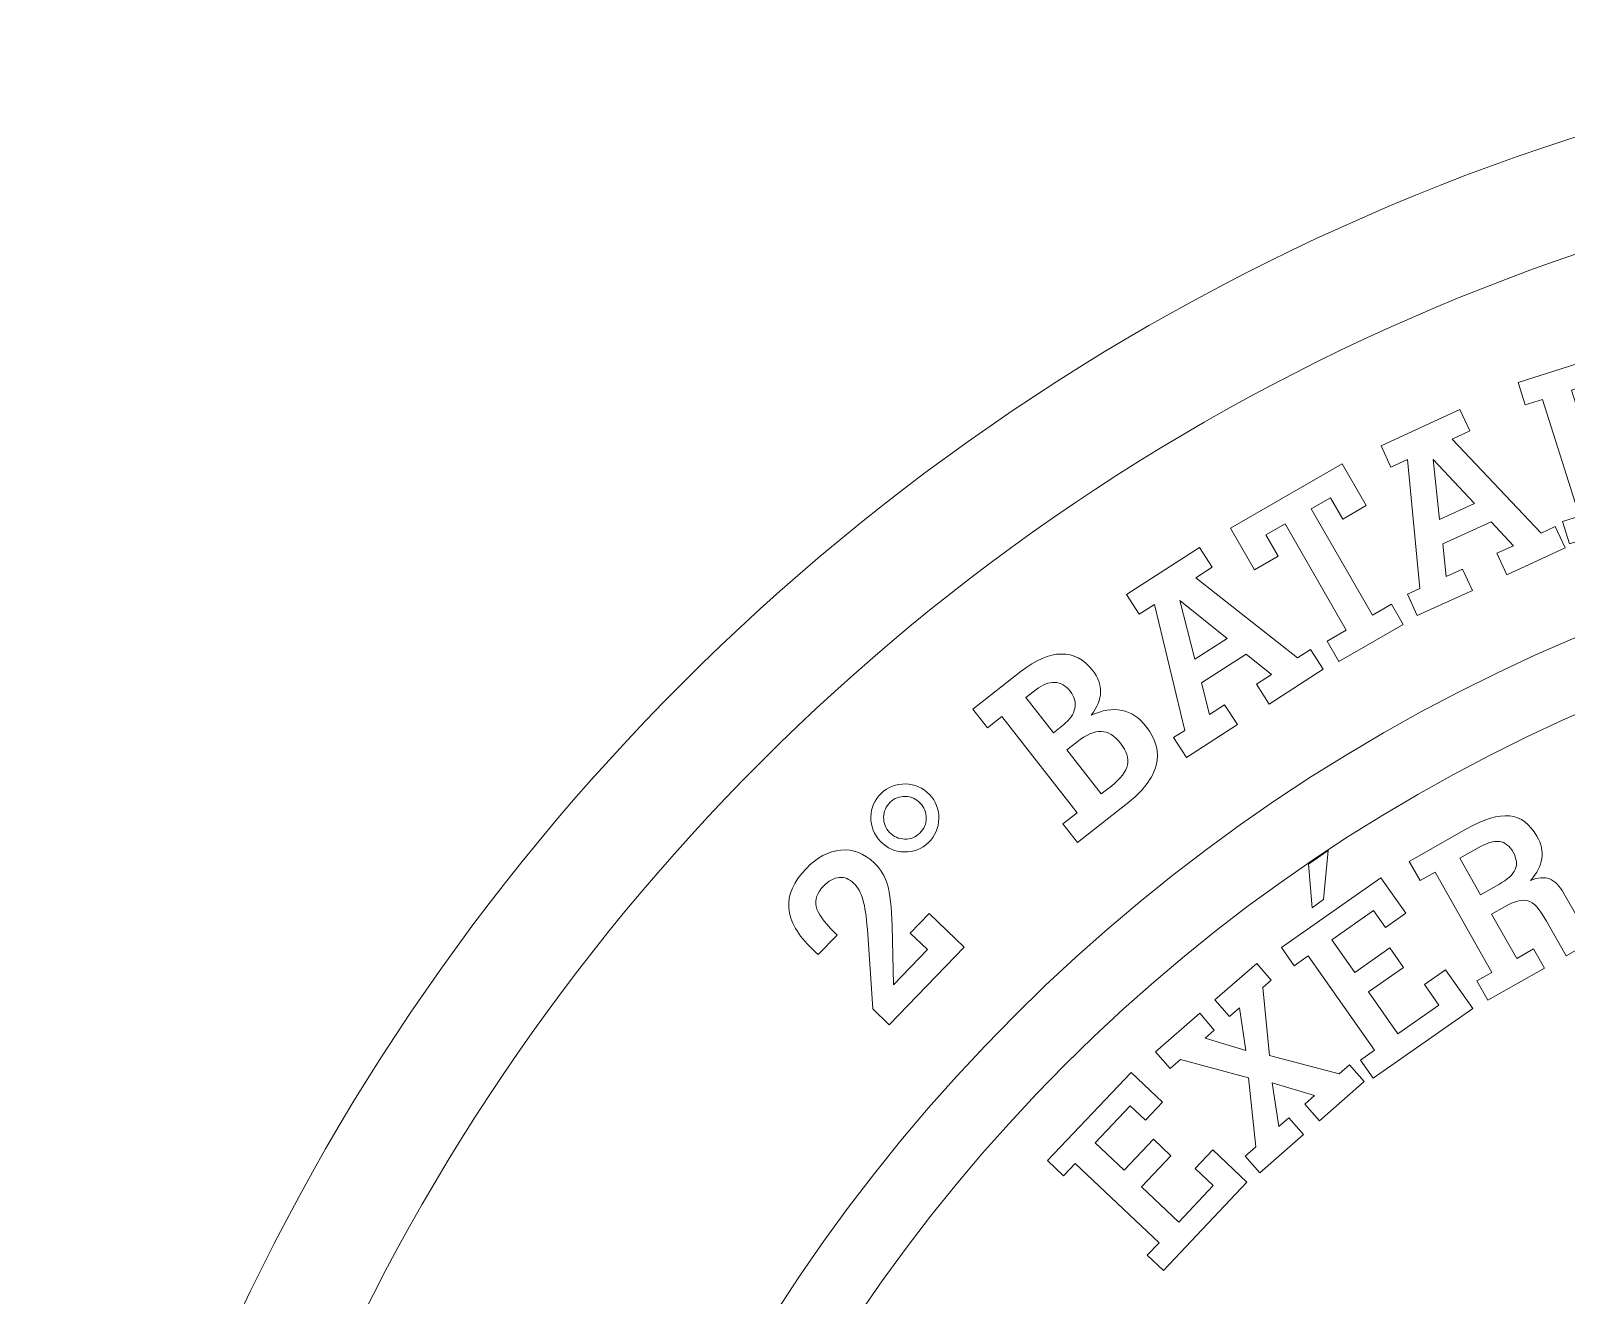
# Model space of a CAD drawing. Header units: millimetres. Extents: x -30 to 30, y -30 to 30.
# Drawn here: x -30 to -9.31, y 12.96 to 30 of the extents above; entities that cross this region are included whole.
import ezdxf

# ---------------------------------------------------------------- set-up
doc = ezdxf.new("R2010")
doc.units = ezdxf.units.MM
doc.header["$MEASUREMENT"] = 0
doc.layers.add('Camada 1', color=7, linetype='Continuous')

msp = doc.modelspace()

# ---------------------------------------------------------------- linework, layer by layer
at = {"layer": 'Camada 1', "lineweight": 20}
for points, knots in [([(0, 30), (16.5685, 30), (30, 16.5685), (30, 0), (30, 0), (30, -16.5686), (16.5685, -30), (0, -30), (0, -30), (-16.5685, -30), (-30, -16.5686), (-30, 0), (-30, 0), (-30, 16.5685), (-16.5685, 30), (0, 30)], [0, 0, 0, 0, 0.2, 0.2, 0.2, 0.2, 0.4, 0.4, 0.4, 0.4, 0.6, 0.6, 0.6, 0.6, 1, 1, 1, 1]), ([(0, 28.5), (15.7401, 28.5), (28.5, 15.7401), (28.5, 0), (28.5, 0), (28.5, -15.7401), (15.7401, -28.5), (0, -28.5), (0, -28.5), (-15.7401, -28.5), (-28.5, -15.7401), (-28.5, 0), (-28.5, 0), (-28.5, 15.7401), (-15.7401, 28.5), (0, 28.5)], [0, 0, 0, 0, 0.2, 0.2, 0.2, 0.2, 0.4, 0.4, 0.4, 0.4, 0.6, 0.6, 0.6, 0.6, 1, 1, 1, 1]), ([(-9.2618, 23.0838), (-9.2618, 23.0838), (-9.358, 23.3856), (-9.358, 23.3856), (-9.358, 23.3856), (-9.358, 23.3856), (-9.1261, 23.4597), (-9.1261, 23.4597), (-9.1261, 23.4597), (-9.1261, 23.4597), (-9.627, 25.0319), (-9.627, 25.0319), (-9.627, 25.0319), (-9.627, 25.0319), (-9.859, 24.9583), (-9.859, 24.9583), (-9.859, 24.9583), (-9.859, 24.9583), (-9.9557, 25.2602), (-9.9557, 25.2602), (-9.9557, 25.2602), (-9.9557, 25.2602), (-9.0661, 25.5439), (-9.0661, 25.5439), (-9.0661, 25.5439), (-9.0661, 25.5439), (-8.9688, 25.239), (-8.9688, 25.239), (-8.9688, 25.239), (-8.9688, 25.239), (-9.2358, 25.1538), (-9.2358, 25.1538), (-9.2358, 25.1538), (-9.2358, 25.1538), (-8.7353, 23.5843), (-8.7353, 23.5843), (-8.7353, 23.5843), (-8.7353, 23.5843), (-8.192, 23.7572), (-8.192, 23.7572), (-8.192, 23.7572), (-8.192, 23.7572), (-8.3014, 24.1004), (-8.3014, 24.1004), (-8.3014, 24.1004), (-8.3014, 24.1004), (-7.9486, 24.2128), (-7.9486, 24.2128), (-7.9486, 24.2128), (-7.9486, 24.2128), (-7.7431, 23.5679), (-7.7431, 23.5679), (-7.7431, 23.5679), (-7.7431, 23.5679), (-9.2618, 23.0838), (-9.2618, 23.0838)], [0, 0, 0, 0, 0.0666667, 0.0666667, 0.0666667, 0.0666667, 0.1333333, 0.1333333, 0.1333333, 0.1333333, 0.2, 0.2, 0.2, 0.2, 0.2666667, 0.2666667, 0.2666667, 0.2666667, 0.3333333, 0.3333333, 0.3333333, 0.3333333, 0.4, 0.4, 0.4, 0.4, 0.4666667, 0.4666667, 0.4666667, 0.4666667, 0.5333333, 0.5333333, 0.5333333, 0.5333333, 0.6, 0.6, 0.6, 0.6, 0.6666667, 0.6666667, 0.6666667, 0.6666667, 0.7333333, 0.7333333, 0.7333333, 0.7333333, 0.8, 0.8, 0.8, 0.8, 0.8666667, 0.8666667, 0.8666667, 0.8666667, 1, 1, 1, 1]), ([(-10.9239, 22.6442), (-10.9239, 22.6442), (-10.7028, 22.7454), (-10.7028, 22.7454), (-10.7028, 22.7454), (-10.7028, 22.7454), (-10.5705, 22.4572), (-10.5705, 22.4572), (-10.5705, 22.4572), (-10.5705, 22.4572), (-11.3148, 22.1166), (-11.3148, 22.1166), (-11.3148, 22.1166), (-11.3148, 22.1166), (-11.4471, 22.4048), (-11.4471, 22.4048), (-11.4471, 22.4048), (-11.4471, 22.4048), (-11.2814, 22.4809), (-11.2814, 22.4809), (-11.2814, 22.4809), (-11.2814, 22.4809), (-11.4453, 24.2215), (-11.4453, 24.2215), (-11.4453, 24.2215), (-11.4453, 24.2215), (-11.6691, 24.1192), (-11.6691, 24.1192), (-11.6691, 24.1192), (-11.6691, 24.1192), (-11.8014, 24.4074), (-11.8014, 24.4074), (-11.8014, 24.4074), (-11.8014, 24.4074), (-10.7388, 24.8942), (-10.7388, 24.8942), (-10.7388, 24.8942), (-10.7388, 24.8942), (-10.6065, 24.6059), (-10.6065, 24.6059), (-10.6065, 24.6059), (-10.6065, 24.6059), (-10.8456, 24.4962), (-10.8456, 24.4962), (-10.8456, 24.4962), (-10.8456, 24.4962), (-9.6444, 23.23), (-9.6444, 23.23), (-9.6444, 23.23), (-9.6444, 23.23), (-9.4549, 23.3174), (-9.4549, 23.3174), (-9.4549, 23.3174), (-9.4549, 23.3174), (-9.3227, 23.0291), (-9.3227, 23.0291), (-9.3227, 23.0291), (-9.3227, 23.0291), (-10.1092, 22.6687), (-10.1092, 22.6687), (-10.1092, 22.6687), (-10.1092, 22.6687), (-10.2414, 22.9569), (-10.2414, 22.9569), (-10.2414, 22.9569), (-10.2414, 22.9569), (-10.0187, 23.0587), (-10.0187, 23.0587), (-10.0187, 23.0587), (-10.0187, 23.0587), (-10.3194, 23.3809), (-10.3194, 23.3809), (-10.3194, 23.3809), (-10.3194, 23.3809), (-10.9713, 23.0827), (-10.9713, 23.0827), (-10.9713, 23.0827), (-10.9713, 23.0827), (-10.9239, 22.6442), (-10.9239, 22.6442)], [0, 0, 0, 0, 0.047619, 0.047619, 0.047619, 0.047619, 0.0952381, 0.0952381, 0.0952381, 0.0952381, 0.1428571, 0.1428571, 0.1428571, 0.1428571, 0.1904762, 0.1904762, 0.1904762, 0.1904762, 0.2380952, 0.2380952, 0.2380952, 0.2380952, 0.2857143, 0.2857143, 0.2857143, 0.2857143, 0.3333333, 0.3333333, 0.3333333, 0.3333333, 0.3809524, 0.3809524, 0.3809524, 0.3809524, 0.4285714, 0.4285714, 0.4285714, 0.4285714, 0.4761905, 0.4761905, 0.4761905, 0.4761905, 0.5238095, 0.5238095, 0.5238095, 0.5238095, 0.5714286, 0.5714286, 0.5714286, 0.5714286, 0.6190476, 0.6190476, 0.6190476, 0.6190476, 0.6666667, 0.6666667, 0.6666667, 0.6666667, 0.7142857, 0.7142857, 0.7142857, 0.7142857, 0.7619048, 0.7619048, 0.7619048, 0.7619048, 0.8095238, 0.8095238, 0.8095238, 0.8095238, 0.8571429, 0.8571429, 0.8571429, 0.8571429, 0.9047619, 0.9047619, 0.9047619, 0.9047619, 1, 1, 1, 1]), ([(-11.0143, 23.411), (-11.0143, 23.411), (-10.5446, 23.6268), (-10.5446, 23.6268), (-10.5446, 23.6268), (-10.5446, 23.6268), (-11.1002, 24.2228), (-11.1002, 24.2228), (-11.1002, 24.2228), (-11.1002, 24.2228), (-11.0143, 23.411), (-11.0143, 23.411)], [0, 0, 0, 0, 0.25, 0.25, 0.25, 0.25, 0.5, 0.5, 0.5, 0.5, 1, 1, 1, 1]), ([(-11.9198, 22.1244), (-11.9198, 22.1244), (-11.6638, 22.2716), (-11.6638, 22.2716), (-11.6638, 22.2716), (-11.6638, 22.2716), (-11.506, 21.9967), (-11.506, 21.9967), (-11.506, 21.9967), (-11.506, 21.9967), (-12.3717, 21.4993), (-12.3717, 21.4993), (-12.3717, 21.4993), (-12.3717, 21.4993), (-12.5296, 21.7741), (-12.5296, 21.7741), (-12.5296, 21.7741), (-12.5296, 21.7741), (-12.2737, 21.9214), (-12.2737, 21.9214), (-12.2737, 21.9214), (-12.2737, 21.9214), (-13.0966, 23.3526), (-13.0966, 23.3526), (-13.0966, 23.3526), (-13.0966, 23.3526), (-13.3557, 23.2038), (-13.3557, 23.2038), (-13.3557, 23.2038), (-13.3557, 23.2038), (-13.1903, 22.9163), (-13.1903, 22.9163), (-13.1903, 22.9163), (-13.1903, 22.9163), (-13.5063, 22.7342), (-13.5063, 22.7342), (-13.5063, 22.7342), (-13.5063, 22.7342), (-13.8296, 23.2966), (-13.8296, 23.2966), (-13.8296, 23.2966), (-13.8296, 23.2966), (-12.3256, 24.1614), (-12.3256, 24.1614), (-12.3256, 24.1614), (-12.3256, 24.1614), (-12.0023, 23.5991), (-12.0023, 23.5991), (-12.0023, 23.5991), (-12.0023, 23.5991), (-12.3182, 23.4175), (-12.3182, 23.4175), (-12.3182, 23.4175), (-12.3182, 23.4175), (-12.4837, 23.705), (-12.4837, 23.705), (-12.4837, 23.705), (-12.4837, 23.705), (-12.7428, 23.5557), (-12.7428, 23.5557), (-12.7428, 23.5557), (-12.7428, 23.5557), (-11.9198, 22.1244), (-11.9198, 22.1244)], [0, 0, 0, 0, 0.0588235, 0.0588235, 0.0588235, 0.0588235, 0.1176471, 0.1176471, 0.1176471, 0.1176471, 0.1764706, 0.1764706, 0.1764706, 0.1764706, 0.2352941, 0.2352941, 0.2352941, 0.2352941, 0.2941176, 0.2941176, 0.2941176, 0.2941176, 0.3529412, 0.3529412, 0.3529412, 0.3529412, 0.4117647, 0.4117647, 0.4117647, 0.4117647, 0.4705882, 0.4705882, 0.4705882, 0.4705882, 0.5294118, 0.5294118, 0.5294118, 0.5294118, 0.5882353, 0.5882353, 0.5882353, 0.5882353, 0.6470588, 0.6470588, 0.6470588, 0.6470588, 0.7058824, 0.7058824, 0.7058824, 0.7058824, 0.7647059, 0.7647059, 0.7647059, 0.7647059, 0.8235294, 0.8235294, 0.8235294, 0.8235294, 0.8823529, 0.8823529, 0.8823529, 0.8823529, 1, 1, 1, 1]), ([(0.0541, 23.6848), (13.1709, 23.6848), (23.8041, 13.0516), (23.8041, -0.0652), (23.8041, -0.0652), (23.8041, -13.182), (13.1709, -23.8152), (0.0541, -23.8152), (0.0541, -23.8152), (-13.0627, -23.8152), (-23.6959, -13.182), (-23.6959, -0.0652), (-23.6959, -0.0652), (-23.6959, 13.0516), (-13.0627, 23.6848), (0.0541, 23.6848)], [0, 0, 0, 0, 0.2, 0.2, 0.2, 0.2, 0.4, 0.4, 0.4, 0.4, 0.6, 0.6, 0.6, 0.6, 1, 1, 1, 1]), ([(-14.1153, 20.7838), (-14.1153, 20.7838), (-13.9103, 20.9157), (-13.9103, 20.9157), (-13.9103, 20.9157), (-13.9103, 20.9157), (-13.7383, 20.6487), (-13.7383, 20.6487), (-13.7383, 20.6487), (-13.7383, 20.6487), (-14.4253, 20.2059), (-14.4253, 20.2059), (-14.4253, 20.2059), (-14.4253, 20.2059), (-14.5974, 20.4728), (-14.5974, 20.4728), (-14.5974, 20.4728), (-14.5974, 20.4728), (-14.4465, 20.5705), (-14.4465, 20.5705), (-14.4465, 20.5705), (-14.4465, 20.5705), (-14.8547, 22.2688), (-14.8547, 22.2688), (-14.8547, 22.2688), (-14.8547, 22.2688), (-15.0619, 22.1352), (-15.0619, 22.1352), (-15.0619, 22.1352), (-15.0619, 22.1352), (-15.234, 22.4022), (-15.234, 22.4022), (-15.234, 22.4022), (-15.234, 22.4022), (-14.2497, 23.0366), (-14.2497, 23.0366), (-14.2497, 23.0366), (-14.2497, 23.0366), (-14.0776, 22.7696), (-14.0776, 22.7696), (-14.0776, 22.7696), (-14.0776, 22.7696), (-14.2991, 22.6266), (-14.2991, 22.6266), (-14.2991, 22.6266), (-14.2991, 22.6266), (-12.9298, 21.548), (-12.9298, 21.548), (-12.9298, 21.548), (-12.9298, 21.548), (-12.7539, 21.6614), (-12.7539, 21.6614), (-12.7539, 21.6614), (-12.7539, 21.6614), (-12.5819, 21.3945), (-12.5819, 21.3945), (-12.5819, 21.3945), (-12.5819, 21.3945), (-13.3107, 20.9242), (-13.3107, 20.9242), (-13.3107, 20.9242), (-13.3107, 20.9242), (-13.4829, 21.1912), (-13.4829, 21.1912), (-13.4829, 21.1912), (-13.4829, 21.1912), (-13.2768, 21.3242), (-13.2768, 21.3242), (-13.2768, 21.3242), (-13.2768, 21.3242), (-13.6197, 21.5984), (-13.6197, 21.5984), (-13.6197, 21.5984), (-13.6197, 21.5984), (-14.2231, 21.2094), (-14.2231, 21.2094), (-14.2231, 21.2094), (-14.2231, 21.2094), (-14.1153, 20.7838), (-14.1153, 20.7838)], [0, 0, 0, 0, 0.047619, 0.047619, 0.047619, 0.047619, 0.0952381, 0.0952381, 0.0952381, 0.0952381, 0.1428571, 0.1428571, 0.1428571, 0.1428571, 0.1904762, 0.1904762, 0.1904762, 0.1904762, 0.2380952, 0.2380952, 0.2380952, 0.2380952, 0.2857143, 0.2857143, 0.2857143, 0.2857143, 0.3333333, 0.3333333, 0.3333333, 0.3333333, 0.3809524, 0.3809524, 0.3809524, 0.3809524, 0.4285714, 0.4285714, 0.4285714, 0.4285714, 0.4761905, 0.4761905, 0.4761905, 0.4761905, 0.5238095, 0.5238095, 0.5238095, 0.5238095, 0.5714286, 0.5714286, 0.5714286, 0.5714286, 0.6190476, 0.6190476, 0.6190476, 0.6190476, 0.6666667, 0.6666667, 0.6666667, 0.6666667, 0.7142857, 0.7142857, 0.7142857, 0.7142857, 0.7619048, 0.7619048, 0.7619048, 0.7619048, 0.8095238, 0.8095238, 0.8095238, 0.8095238, 0.8571429, 0.8571429, 0.8571429, 0.8571429, 0.9047619, 0.9047619, 0.9047619, 0.9047619, 1, 1, 1, 1]), ([(0, 22.7174), (12.5464, 22.7174), (22.7174, 12.5464), (22.7174, 0), (22.7174, 0), (22.7174, -12.5464), (12.5464, -22.7174), (0, -22.7174), (0, -22.7174), (-12.5464, -22.7174), (-22.7174, -12.5464), (-22.7174, 0), (-22.7174, 0), (-22.7174, 12.5464), (-12.5464, 22.7174), (0, 22.7174)], [0, 0, 0, 0, 0.2, 0.2, 0.2, 0.2, 0.4, 0.4, 0.4, 0.4, 0.6, 0.6, 0.6, 0.6, 1, 1, 1, 1]), ([(-14.313, 21.5292), (-14.313, 21.5292), (-13.8776, 21.8099), (-13.8776, 21.8099), (-13.8776, 21.8099), (-13.8776, 21.8099), (-14.5128, 22.32), (-14.5128, 22.32), (-14.5128, 22.32), (-14.5128, 22.32), (-14.313, 21.5292), (-14.313, 21.5292)], [0, 0, 0, 0, 0.25, 0.25, 0.25, 0.25, 0.5, 0.5, 0.5, 0.5, 1, 1, 1, 1]), ([(-15.8932, 19.0592), (-15.8932, 19.0592), (-16.0893, 19.3098), (-16.0893, 19.3098), (-16.0893, 19.3098), (-16.0893, 19.3098), (-15.8959, 19.4614), (-15.8959, 19.4614), (-15.8959, 19.4614), (-15.8959, 19.4614), (-16.9127, 20.7584), (-16.9127, 20.7584), (-16.9127, 20.7584), (-16.9127, 20.7584), (-17.1062, 20.6067), (-17.1062, 20.6067), (-17.1062, 20.6067), (-17.1062, 20.6067), (-17.3024, 20.8573), (-17.3024, 20.8573), (-17.3024, 20.8573), (-17.3024, 20.8573), (-16.6502, 21.3684), (-16.6502, 21.3684), (-16.6502, 21.3684), (-16.4562, 21.5206), (-16.2769, 21.5976), (-16.1118, 21.5999), (-16.1118, 21.5999), (-15.9473, 21.6023), (-15.807, 21.5295), (-15.6908, 21.3815), (-15.6908, 21.3815), (-15.6161, 21.2853), (-15.58, 21.1875), (-15.5825, 21.0874), (-15.5825, 21.0874), (-15.5855, 20.9874), (-15.6271, 20.8831), (-15.7079, 20.7751), (-15.7079, 20.7751), (-15.5588, 20.8435), (-15.4218, 20.8654), (-15.2968, 20.8402), (-15.2968, 20.8402), (-15.1719, 20.815), (-15.0634, 20.7438), (-14.9716, 20.6269), (-14.9716, 20.6269), (-14.8343, 20.4515), (-14.788, 20.2758), (-14.8332, 20.1006), (-14.8332, 20.1006), (-14.8779, 19.9249), (-15.0137, 19.7484), (-15.2409, 19.5703), (-15.2409, 19.5703), (-15.2409, 19.5703), (-15.8932, 19.0592), (-15.8932, 19.0592)], [0, 0, 0, 0, 0.0625, 0.0625, 0.0625, 0.0625, 0.125, 0.125, 0.125, 0.125, 0.1875, 0.1875, 0.1875, 0.1875, 0.25, 0.25, 0.25, 0.25, 0.3125, 0.3125, 0.3125, 0.3125, 0.375, 0.375, 0.375, 0.375, 0.4375, 0.4375, 0.4375, 0.4375, 0.5, 0.5, 0.5, 0.5, 0.5625, 0.5625, 0.5625, 0.5625, 0.625, 0.625, 0.625, 0.625, 0.6875, 0.6875, 0.6875, 0.6875, 0.75, 0.75, 0.75, 0.75, 0.8125, 0.8125, 0.8125, 0.8125, 0.875, 0.875, 0.875, 0.875, 1, 1, 1, 1]), ([(-16.5893, 21.0118), (-16.5893, 21.0118), (-16.2188, 20.5393), (-16.2188, 20.5393), (-16.2188, 20.5393), (-16.2188, 20.5393), (-16.0835, 20.6454), (-16.0835, 20.6454), (-16.0835, 20.6454), (-15.9972, 20.7132), (-15.9456, 20.7868), (-15.9292, 20.8668), (-15.9292, 20.8668), (-15.9124, 20.9467), (-15.9326, 21.0234), (-15.9905, 21.0969), (-15.9905, 21.0969), (-16.0504, 21.1735), (-16.1203, 21.2137), (-16.1996, 21.2172), (-16.1996, 21.2172), (-16.2796, 21.2213), (-16.3641, 21.1878), (-16.4535, 21.1178), (-16.4535, 21.1178), (-16.4535, 21.1178), (-16.5893, 21.0118), (-16.5893, 21.0118)], [0, 0, 0, 0, 0.125, 0.125, 0.125, 0.125, 0.25, 0.25, 0.25, 0.25, 0.375, 0.375, 0.375, 0.375, 0.5, 0.5, 0.5, 0.5, 0.625, 0.625, 0.625, 0.625, 0.75, 0.75, 0.75, 0.75, 1, 1, 1, 1]), ([(-16.0374, 20.3078), (-16.0374, 20.3078), (-15.5724, 19.7148), (-15.5724, 19.7148), (-15.5724, 19.7148), (-15.5724, 19.7148), (-15.4371, 19.8208), (-15.4371, 19.8208), (-15.4371, 19.8208), (-15.3103, 19.9205), (-15.2369, 20.0154), (-15.2179, 20.1048), (-15.2179, 20.1048), (-15.1991, 20.1943), (-15.2315, 20.2916), (-15.3141, 20.3973), (-15.3141, 20.3973), (-15.3947, 20.5003), (-15.4816, 20.5531), (-15.5747, 20.5562), (-15.5747, 20.5562), (-15.6685, 20.5592), (-15.7774, 20.512), (-15.9021, 20.4138), (-15.9021, 20.4138), (-15.9021, 20.4138), (-16.0374, 20.3078), (-16.0374, 20.3078)], [0, 0, 0, 0, 0.125, 0.125, 0.125, 0.125, 0.25, 0.25, 0.25, 0.25, 0.375, 0.375, 0.375, 0.375, 0.5, 0.5, 0.5, 0.5, 0.625, 0.625, 0.625, 0.625, 0.75, 0.75, 0.75, 0.75, 1, 1, 1, 1]), ([(-18.5364, 19.7233), (-18.4466, 19.8097), (-18.3378, 19.8517), (-18.2108, 19.849), (-18.2108, 19.849), (-18.0838, 19.8462), (-17.976, 19.7988), (-17.888, 19.7074), (-17.888, 19.7074), (-17.8016, 19.617), (-17.7595, 19.5084), (-17.7618, 19.3813), (-17.7618, 19.3813), (-17.7646, 19.2543), (-17.8114, 19.1471), (-17.9034, 19.0591), (-17.9034, 19.0591), (-17.9948, 18.9711), (-18.1029, 18.9285), (-18.2273, 18.9318), (-18.2273, 18.9318), (-18.3517, 18.9346), (-18.4584, 18.9825), (-18.5469, 19.075), (-18.5469, 19.075), (-18.6365, 19.1679), (-18.6802, 19.2778), (-18.6774, 19.4031), (-18.6774, 19.4031), (-18.6751, 19.5286), (-18.6278, 19.6353), (-18.5364, 19.7233)], [0, 0, 0, 0, 0.1111111, 0.1111111, 0.1111111, 0.1111111, 0.2222222, 0.2222222, 0.2222222, 0.2222222, 0.3333333, 0.3333333, 0.3333333, 0.3333333, 0.4444444, 0.4444444, 0.4444444, 0.4444444, 0.5555556, 0.5555556, 0.5555556, 0.5555556, 0.6666667, 0.6666667, 0.6666667, 0.6666667, 0.7777778, 0.7777778, 0.7777778, 0.7777778, 1, 1, 1, 1]), ([(-18.4174, 19.6014), (-18.4747, 19.5464), (-18.5039, 19.479), (-18.5059, 19.4002), (-18.5059, 19.4002), (-18.5075, 19.3208), (-18.481, 19.2522), (-18.4256, 19.1944), (-18.4256, 19.1944), (-18.3712, 19.1376), (-18.3037, 19.1085), (-18.2239, 19.1059), (-18.2239, 19.1059), (-18.1439, 19.1039), (-18.0753, 19.1303), (-18.018, 19.1852), (-18.018, 19.1852), (-17.9608, 19.2402), (-17.9316, 19.307), (-17.9306, 19.386), (-17.9306, 19.386), (-17.9301, 19.4653), (-17.9576, 19.5333), (-18.0126, 19.5912), (-18.0126, 19.5912), (-18.068, 19.6484), (-18.1349, 19.6786), (-18.2133, 19.6807), (-18.2133, 19.6807), (-18.2922, 19.6827), (-18.3602, 19.6563), (-18.4174, 19.6014)], [0, 0, 0, 0, 0.1111111, 0.1111111, 0.1111111, 0.1111111, 0.2222222, 0.2222222, 0.2222222, 0.2222222, 0.3333333, 0.3333333, 0.3333333, 0.3333333, 0.4444444, 0.4444444, 0.4444444, 0.4444444, 0.5555556, 0.5555556, 0.5555556, 0.5555556, 0.6666667, 0.6666667, 0.6666667, 0.6666667, 0.7777778, 0.7777778, 0.7777778, 0.7777778, 1, 1, 1, 1]), ([(-9.9744, 17.4963), (-9.9744, 17.4963), (-9.7482, 17.6243), (-9.7482, 17.6243), (-9.7482, 17.6243), (-9.7482, 17.6243), (-9.601, 17.3643), (-9.601, 17.3643), (-9.601, 17.3643), (-9.601, 17.3643), (-10.363, 16.933), (-10.363, 16.933), (-10.363, 16.933), (-10.363, 16.933), (-10.5102, 17.193), (-10.5102, 17.193), (-10.5102, 17.193), (-10.5102, 17.193), (-10.3099, 17.3064), (-10.3099, 17.3064), (-10.3099, 17.3064), (-10.3099, 17.3064), (-11.0754, 18.6589), (-11.0754, 18.6589), (-11.0754, 18.6589), (-11.0754, 18.6589), (-11.2757, 18.5455), (-11.2757, 18.5455), (-11.2757, 18.5455), (-11.2757, 18.5455), (-11.4228, 18.8056), (-11.4228, 18.8056), (-11.4228, 18.8056), (-11.4228, 18.8056), (-10.6508, 19.2425), (-10.6508, 19.2425), (-10.6508, 19.2425), (-10.4154, 19.3758), (-10.222, 19.4343), (-10.0701, 19.4178), (-10.0701, 19.4178), (-9.9183, 19.4013), (-9.7958, 19.3104), (-9.7018, 19.1443), (-9.7018, 19.1443), (-9.6435, 19.0412), (-9.6213, 18.9404), (-9.6357, 18.8424), (-9.6357, 18.8424), (-9.6501, 18.7444), (-9.701, 18.6463), (-9.7879, 18.5491), (-9.7879, 18.5491), (-9.6867, 18.5897), (-9.6005, 18.5962), (-9.5304, 18.5683), (-9.5304, 18.5683), (-9.4598, 18.5407), (-9.3959, 18.4762), (-9.3382, 18.3743), (-9.3382, 18.3743), (-9.3382, 18.3743), (-9.1162, 17.982), (-9.1162, 17.982), (-9.1162, 17.982), (-9.1162, 17.982), (-8.9366, 18.0836), (-8.9366, 18.0836), (-8.9366, 18.0836), (-8.9366, 18.0836), (-8.7894, 17.8236), (-8.7894, 17.8236), (-8.7894, 17.8236), (-8.7894, 17.8236), (-9.3071, 17.5306), (-9.3071, 17.5306), (-9.3071, 17.5306), (-9.3071, 17.5306), (-9.5735, 18.0014), (-9.5735, 18.0014), (-9.5735, 18.0014), (-9.665, 18.163), (-9.7493, 18.2544), (-9.8259, 18.2746), (-9.8259, 18.2746), (-9.9026, 18.2947), (-10.0069, 18.2677), (-10.1387, 18.1931), (-10.1387, 18.1931), (-10.1387, 18.1931), (-10.313, 18.0945), (-10.313, 18.0945), (-10.313, 18.0945), (-10.313, 18.0945), (-9.9744, 17.4963), (-9.9744, 17.4963)], [0, 0, 0, 0, 0.04, 0.04, 0.04, 0.04, 0.08, 0.08, 0.08, 0.08, 0.12, 0.12, 0.12, 0.12, 0.16, 0.16, 0.16, 0.16, 0.2, 0.2, 0.2, 0.2, 0.24, 0.24, 0.24, 0.24, 0.28, 0.28, 0.28, 0.28, 0.32, 0.32, 0.32, 0.32, 0.36, 0.36, 0.36, 0.36, 0.4, 0.4, 0.4, 0.4, 0.44, 0.44, 0.44, 0.44, 0.48, 0.48, 0.48, 0.48, 0.52, 0.52, 0.52, 0.52, 0.56, 0.56, 0.56, 0.56, 0.6, 0.6, 0.6, 0.6, 0.64, 0.64, 0.64, 0.64, 0.68, 0.68, 0.68, 0.68, 0.72, 0.72, 0.72, 0.72, 0.76, 0.76, 0.76, 0.76, 0.8, 0.8, 0.8, 0.8, 0.84, 0.84, 0.84, 0.84, 0.88, 0.88, 0.88, 0.88, 0.92, 0.92, 0.92, 0.92, 1, 1, 1, 1]), ([(-10.7399, 18.8488), (-10.7399, 18.8488), (-10.4602, 18.3546), (-10.4602, 18.3546), (-10.4602, 18.3546), (-10.4602, 18.3546), (-10.2148, 18.4935), (-10.2148, 18.4935), (-10.2148, 18.4935), (-10.0983, 18.5595), (-10.0247, 18.6268), (-9.9946, 18.6959), (-9.9946, 18.6959), (-9.9645, 18.765), (-9.9738, 18.8422), (-10.0224, 18.9281), (-10.0224, 18.9281), (-10.0712, 19.0143), (-10.1328, 19.0624), (-10.2076, 19.0721), (-10.2076, 19.0721), (-10.2823, 19.082), (-10.378, 19.0536), (-10.4945, 18.9877), (-10.4945, 18.9877), (-10.4945, 18.9877), (-10.7399, 18.8488), (-10.7399, 18.8488)], [0, 0, 0, 0, 0.125, 0.125, 0.125, 0.125, 0.25, 0.25, 0.25, 0.25, 0.375, 0.375, 0.375, 0.375, 0.5, 0.5, 0.5, 0.5, 0.625, 0.625, 0.625, 0.625, 0.75, 0.75, 0.75, 0.75, 1, 1, 1, 1]), ([(-18.1461, 17.8368), (-18.1461, 17.8368), (-17.8912, 18.1014), (-17.8912, 18.1014), (-17.8912, 18.1014), (-17.8912, 18.1014), (-17.4216, 17.649), (-17.4216, 17.649), (-17.4216, 17.649), (-17.4216, 17.649), (-18.431, 16.6018), (-18.431, 16.6018), (-18.431, 16.6018), (-18.431, 16.6018), (-18.6532, 16.8157), (-18.6532, 16.8157), (-18.6532, 16.8157), (-18.6532, 16.8157), (-18.7252, 17.8931), (-18.7252, 17.8931), (-18.7252, 17.8931), (-18.7371, 18.062), (-18.7572, 18.1945), (-18.7856, 18.29), (-18.7856, 18.29), (-18.8139, 18.3854), (-18.8541, 18.4583), (-18.9061, 18.5084), (-18.9061, 18.5084), (-18.9675, 18.5682), (-19.0345, 18.5946), (-19.1055, 18.5883), (-19.1055, 18.5883), (-19.177, 18.5815), (-19.2472, 18.5428), (-19.316, 18.4714), (-19.316, 18.4714), (-19.4019, 18.3821), (-19.4349, 18.2909), (-19.4144, 18.1976), (-19.4144, 18.1976), (-19.394, 18.1037), (-19.3145, 17.9903), (-19.1763, 17.857), (-19.1763, 17.857), (-19.1763, 17.857), (-19.1301, 17.8127), (-19.1301, 17.8127), (-19.1301, 17.8127), (-19.1301, 17.8127), (-19.3867, 17.5491), (-19.3867, 17.5491), (-19.3867, 17.5491), (-19.3973, 17.5576), (-19.4078, 17.5667), (-19.4182, 17.5763), (-19.4182, 17.5763), (-19.4293, 17.5859), (-19.445, 17.6009), (-19.4655, 17.6211), (-19.4655, 17.6211), (-19.6635, 17.8116), (-19.7695, 17.9966), (-19.7834, 18.1755), (-19.7834, 18.1755), (-19.7973, 18.3545), (-19.7204, 18.5317), (-19.5512, 18.7066), (-19.5512, 18.7066), (-19.4039, 18.86), (-19.2472, 18.9429), (-19.0809, 18.957), (-19.0809, 18.957), (-18.9152, 18.9709), (-18.7648, 18.9138), (-18.6314, 18.7846), (-18.6314, 18.7846), (-18.5495, 18.7062), (-18.4904, 18.6078), (-18.4543, 18.4911), (-18.4543, 18.4911), (-18.4182, 18.3739), (-18.3974, 18.1895), (-18.392, 17.9376), (-18.392, 17.9376), (-18.392, 17.9376), (-18.3722, 17.1421), (-18.3722, 17.1421), (-18.3722, 17.1421), (-18.3722, 17.1421), (-17.9161, 17.6153), (-17.9161, 17.6153), (-17.9161, 17.6153), (-17.9161, 17.6153), (-18.1461, 17.8368), (-18.1461, 17.8368)], [0, 0, 0, 0, 0.04, 0.04, 0.04, 0.04, 0.08, 0.08, 0.08, 0.08, 0.12, 0.12, 0.12, 0.12, 0.16, 0.16, 0.16, 0.16, 0.2, 0.2, 0.2, 0.2, 0.24, 0.24, 0.24, 0.24, 0.28, 0.28, 0.28, 0.28, 0.32, 0.32, 0.32, 0.32, 0.36, 0.36, 0.36, 0.36, 0.4, 0.4, 0.4, 0.4, 0.44, 0.44, 0.44, 0.44, 0.48, 0.48, 0.48, 0.48, 0.52, 0.52, 0.52, 0.52, 0.56, 0.56, 0.56, 0.56, 0.6, 0.6, 0.6, 0.6, 0.64, 0.64, 0.64, 0.64, 0.68, 0.68, 0.68, 0.68, 0.72, 0.72, 0.72, 0.72, 0.76, 0.76, 0.76, 0.76, 0.8, 0.8, 0.8, 0.8, 0.84, 0.84, 0.84, 0.84, 0.88, 0.88, 0.88, 0.88, 0.92, 0.92, 0.92, 0.92, 1, 1, 1, 1]), ([(-12.7328, 18.1801), (-12.7328, 18.1801), (-12.7811, 18.7671), (-12.7811, 18.7671), (-12.7811, 18.7671), (-12.7811, 18.7671), (-12.5162, 18.9532), (-12.5162, 18.9532), (-12.5162, 18.9532), (-12.5162, 18.9532), (-12.5762, 18.2901), (-12.5762, 18.2901), (-12.5762, 18.2901), (-12.5762, 18.2901), (-12.7328, 18.1801), (-12.7328, 18.1801)], [0, 0, 0, 0, 0.2, 0.2, 0.2, 0.2, 0.4, 0.4, 0.4, 0.4, 0.6, 0.6, 0.6, 0.6, 1, 1, 1, 1]), ([(-11.9072, 15.8821), (-11.9072, 15.8821), (-12.0789, 16.1266), (-12.0789, 16.1266), (-12.0789, 16.1266), (-12.0789, 16.1266), (-11.8907, 16.2589), (-11.8907, 16.2589), (-11.8907, 16.2589), (-11.8907, 16.2589), (-12.7841, 17.5305), (-12.7841, 17.5305), (-12.7841, 17.5305), (-12.7841, 17.5305), (-12.9724, 17.3983), (-12.9724, 17.3983), (-12.9724, 17.3983), (-12.9724, 17.3983), (-13.1441, 17.6428), (-13.1441, 17.6428), (-13.1441, 17.6428), (-13.1441, 17.6428), (-11.8041, 18.5842), (-11.8041, 18.5842), (-11.8041, 18.5842), (-11.8041, 18.5842), (-11.4674, 18.105), (-11.4674, 18.105), (-11.4674, 18.105), (-11.4674, 18.105), (-11.7413, 17.9126), (-11.7413, 17.9126), (-11.7413, 17.9126), (-11.7413, 17.9126), (-11.9045, 18.1449), (-11.9045, 18.1449), (-11.9045, 18.1449), (-11.9045, 18.1449), (-12.4669, 17.7497), (-12.4669, 17.7497), (-12.4669, 17.7497), (-12.4669, 17.7497), (-12.1577, 17.3096), (-12.1577, 17.3096), (-12.1577, 17.3096), (-12.1577, 17.3096), (-11.6861, 17.6409), (-11.6861, 17.6409), (-11.6861, 17.6409), (-11.6861, 17.6409), (-11.5006, 17.3767), (-11.5006, 17.3767), (-11.5006, 17.3767), (-11.5006, 17.3767), (-11.9721, 17.0454), (-11.9721, 17.0454), (-11.9721, 17.0454), (-11.9721, 17.0454), (-11.5752, 16.4805), (-11.5752, 16.4805), (-11.5752, 16.4805), (-11.5752, 16.4805), (-11.0222, 16.8691), (-11.0222, 16.8691), (-11.0222, 16.8691), (-11.0222, 16.8691), (-11.2164, 17.1455), (-11.2164, 17.1455), (-11.2164, 17.1455), (-11.2164, 17.1455), (-10.9331, 17.3445), (-10.9331, 17.3445), (-10.9331, 17.3445), (-10.9331, 17.3445), (-10.5671, 16.8236), (-10.5671, 16.8236), (-10.5671, 16.8236), (-10.5671, 16.8236), (-11.9072, 15.8821), (-11.9072, 15.8821)], [0, 0, 0, 0, 0.047619, 0.047619, 0.047619, 0.047619, 0.0952381, 0.0952381, 0.0952381, 0.0952381, 0.1428571, 0.1428571, 0.1428571, 0.1428571, 0.1904762, 0.1904762, 0.1904762, 0.1904762, 0.2380952, 0.2380952, 0.2380952, 0.2380952, 0.2857143, 0.2857143, 0.2857143, 0.2857143, 0.3333333, 0.3333333, 0.3333333, 0.3333333, 0.3809524, 0.3809524, 0.3809524, 0.3809524, 0.4285714, 0.4285714, 0.4285714, 0.4285714, 0.4761905, 0.4761905, 0.4761905, 0.4761905, 0.5238095, 0.5238095, 0.5238095, 0.5238095, 0.5714286, 0.5714286, 0.5714286, 0.5714286, 0.6190476, 0.6190476, 0.6190476, 0.6190476, 0.6666667, 0.6666667, 0.6666667, 0.6666667, 0.7142857, 0.7142857, 0.7142857, 0.7142857, 0.7619048, 0.7619048, 0.7619048, 0.7619048, 0.8095238, 0.8095238, 0.8095238, 0.8095238, 0.8571429, 0.8571429, 0.8571429, 0.8571429, 0.9047619, 0.9047619, 0.9047619, 0.9047619, 1, 1, 1, 1]), ([(-13.2686, 15.8225), (-13.2686, 15.8225), (-13.178, 15.2303), (-13.178, 15.2303), (-13.178, 15.2303), (-13.178, 15.2303), (-13.0443, 15.3475), (-13.0443, 15.3475), (-13.0443, 15.3475), (-13.0443, 15.3475), (-12.8473, 15.1228), (-12.8473, 15.1228), (-12.8473, 15.1228), (-12.8473, 15.1228), (-13.4354, 14.6073), (-13.4354, 14.6073), (-13.4354, 14.6073), (-13.4354, 14.6073), (-13.6323, 14.832), (-13.6323, 14.832), (-13.6323, 14.832), (-13.6323, 14.832), (-13.4907, 14.9562), (-13.4907, 14.9562), (-13.4907, 14.9562), (-13.4907, 14.9562), (-13.5876, 15.888), (-13.5876, 15.888), (-13.5876, 15.888), (-13.5876, 15.888), (-14.5043, 16.1344), (-14.5043, 16.1344), (-14.5043, 16.1344), (-14.5043, 16.1344), (-14.6436, 16.0122), (-14.6436, 16.0122), (-14.6436, 16.0122), (-14.6436, 16.0122), (-14.8406, 16.2369), (-14.8406, 16.2369), (-14.8406, 16.2369), (-14.8406, 16.2369), (-14.2469, 16.7573), (-14.2469, 16.7573), (-14.2469, 16.7573), (-14.2469, 16.7573), (-14.0499, 16.5326), (-14.0499, 16.5326), (-14.0499, 16.5326), (-14.0499, 16.5326), (-14.1739, 16.4239), (-14.1739, 16.4239), (-14.1739, 16.4239), (-14.1739, 16.4239), (-13.6236, 16.2584), (-13.6236, 16.2584), (-13.6236, 16.2584), (-13.6236, 16.2584), (-13.7106, 16.83), (-13.7106, 16.83), (-13.7106, 16.83), (-13.7106, 16.83), (-13.8435, 16.7135), (-13.8435, 16.7135), (-13.8435, 16.7135), (-13.8435, 16.7135), (-14.0405, 16.9382), (-14.0405, 16.9382), (-14.0405, 16.9382), (-14.0405, 16.9382), (-13.4787, 17.4306), (-13.4787, 17.4306), (-13.4787, 17.4306), (-13.4787, 17.4306), (-13.2817, 17.2059), (-13.2817, 17.2059), (-13.2817, 17.2059), (-13.2817, 17.2059), (-13.3959, 17.1058), (-13.3959, 17.1058), (-13.3959, 17.1058), (-13.3959, 17.1058), (-13.3064, 16.1868), (-13.3064, 16.1868), (-13.3064, 16.1868), (-13.3064, 16.1868), (-12.3671, 15.941), (-12.3671, 15.941), (-12.3671, 15.941), (-12.3671, 15.941), (-12.2255, 16.0652), (-12.2255, 16.0652), (-12.2255, 16.0652), (-12.2255, 16.0652), (-12.0285, 15.8405), (-12.0285, 15.8405), (-12.0285, 15.8405), (-12.0285, 15.8405), (-12.6331, 15.3106), (-12.6331, 15.3106), (-12.6331, 15.3106), (-12.6331, 15.3106), (-12.83, 15.5353), (-12.83, 15.5353), (-12.83, 15.5353), (-12.83, 15.5353), (-12.6997, 15.6495), (-12.6997, 15.6495), (-12.6997, 15.6495), (-12.6997, 15.6495), (-13.2686, 15.8225), (-13.2686, 15.8225)], [0, 0, 0, 0, 0.0344828, 0.0344828, 0.0344828, 0.0344828, 0.0689655, 0.0689655, 0.0689655, 0.0689655, 0.1034483, 0.1034483, 0.1034483, 0.1034483, 0.137931, 0.137931, 0.137931, 0.137931, 0.1724138, 0.1724138, 0.1724138, 0.1724138, 0.2068966, 0.2068966, 0.2068966, 0.2068966, 0.2413793, 0.2413793, 0.2413793, 0.2413793, 0.2758621, 0.2758621, 0.2758621, 0.2758621, 0.3103448, 0.3103448, 0.3103448, 0.3103448, 0.3448276, 0.3448276, 0.3448276, 0.3448276, 0.3793103, 0.3793103, 0.3793103, 0.3793103, 0.4137931, 0.4137931, 0.4137931, 0.4137931, 0.4482759, 0.4482759, 0.4482759, 0.4482759, 0.4827586, 0.4827586, 0.4827586, 0.4827586, 0.5172414, 0.5172414, 0.5172414, 0.5172414, 0.5517241, 0.5517241, 0.5517241, 0.5517241, 0.5862069, 0.5862069, 0.5862069, 0.5862069, 0.6206897, 0.6206897, 0.6206897, 0.6206897, 0.6551724, 0.6551724, 0.6551724, 0.6551724, 0.6896552, 0.6896552, 0.6896552, 0.6896552, 0.7241379, 0.7241379, 0.7241379, 0.7241379, 0.7586207, 0.7586207, 0.7586207, 0.7586207, 0.7931034, 0.7931034, 0.7931034, 0.7931034, 0.8275862, 0.8275862, 0.8275862, 0.8275862, 0.862069, 0.862069, 0.862069, 0.862069, 0.8965517, 0.8965517, 0.8965517, 0.8965517, 0.9310345, 0.9310345, 0.9310345, 0.9310345, 1, 1, 1, 1]), ([(-14.7359, 13.2924), (-14.7359, 13.2924), (-14.9528, 13.4979), (-14.9528, 13.4979), (-14.9528, 13.4979), (-14.9528, 13.4979), (-14.7946, 13.665), (-14.7946, 13.665), (-14.7946, 13.665), (-14.7946, 13.665), (-15.9227, 14.7339), (-15.9227, 14.7339), (-15.9227, 14.7339), (-15.9227, 14.7339), (-16.0809, 14.5669), (-16.0809, 14.5669), (-16.0809, 14.5669), (-16.0809, 14.5669), (-16.2978, 14.7724), (-16.2978, 14.7724), (-16.2978, 14.7724), (-16.2978, 14.7724), (-15.1714, 15.9612), (-15.1714, 15.9612), (-15.1714, 15.9612), (-15.1714, 15.9612), (-14.7462, 15.5583), (-14.7462, 15.5583), (-14.7462, 15.5583), (-14.7462, 15.5583), (-14.9765, 15.3154), (-14.9765, 15.3154), (-14.9765, 15.3154), (-14.9765, 15.3154), (-15.1825, 15.5106), (-15.1825, 15.5106), (-15.1825, 15.5106), (-15.1825, 15.5106), (-15.6553, 15.0117), (-15.6553, 15.0117), (-15.6553, 15.0117), (-15.6553, 15.0117), (-15.2649, 14.6417), (-15.2649, 14.6417), (-15.2649, 14.6417), (-15.2649, 14.6417), (-14.8685, 15.06), (-14.8685, 15.06), (-14.8685, 15.06), (-14.8685, 15.06), (-14.6342, 14.838), (-14.6342, 14.838), (-14.6342, 14.838), (-14.6342, 14.838), (-15.0306, 14.4197), (-15.0306, 14.4197), (-15.0306, 14.4197), (-15.0306, 14.4197), (-14.5294, 13.9448), (-14.5294, 13.9448), (-14.5294, 13.9448), (-14.5294, 13.9448), (-14.0645, 14.4354), (-14.0645, 14.4354), (-14.0645, 14.4354), (-14.0645, 14.4354), (-14.3097, 14.6678), (-14.3097, 14.6678), (-14.3097, 14.6678), (-14.3097, 14.6678), (-14.0716, 14.9191), (-14.0716, 14.9191), (-14.0716, 14.9191), (-14.0716, 14.9191), (-13.6095, 14.4812), (-13.6095, 14.4812), (-13.6095, 14.4812), (-13.6095, 14.4812), (-14.7359, 13.2924), (-14.7359, 13.2924)], [0, 0, 0, 0, 0.047619, 0.047619, 0.047619, 0.047619, 0.0952381, 0.0952381, 0.0952381, 0.0952381, 0.1428571, 0.1428571, 0.1428571, 0.1428571, 0.1904762, 0.1904762, 0.1904762, 0.1904762, 0.2380952, 0.2380952, 0.2380952, 0.2380952, 0.2857143, 0.2857143, 0.2857143, 0.2857143, 0.3333333, 0.3333333, 0.3333333, 0.3333333, 0.3809524, 0.3809524, 0.3809524, 0.3809524, 0.4285714, 0.4285714, 0.4285714, 0.4285714, 0.4761905, 0.4761905, 0.4761905, 0.4761905, 0.5238095, 0.5238095, 0.5238095, 0.5238095, 0.5714286, 0.5714286, 0.5714286, 0.5714286, 0.6190476, 0.6190476, 0.6190476, 0.6190476, 0.6666667, 0.6666667, 0.6666667, 0.6666667, 0.7142857, 0.7142857, 0.7142857, 0.7142857, 0.7619048, 0.7619048, 0.7619048, 0.7619048, 0.8095238, 0.8095238, 0.8095238, 0.8095238, 0.8571429, 0.8571429, 0.8571429, 0.8571429, 0.9047619, 0.9047619, 0.9047619, 0.9047619, 1, 1, 1, 1])]:
    msp.add_open_spline(points, degree=3, knots=knots, dxfattribs=at)

doc.saveas('drawing.dxf')
